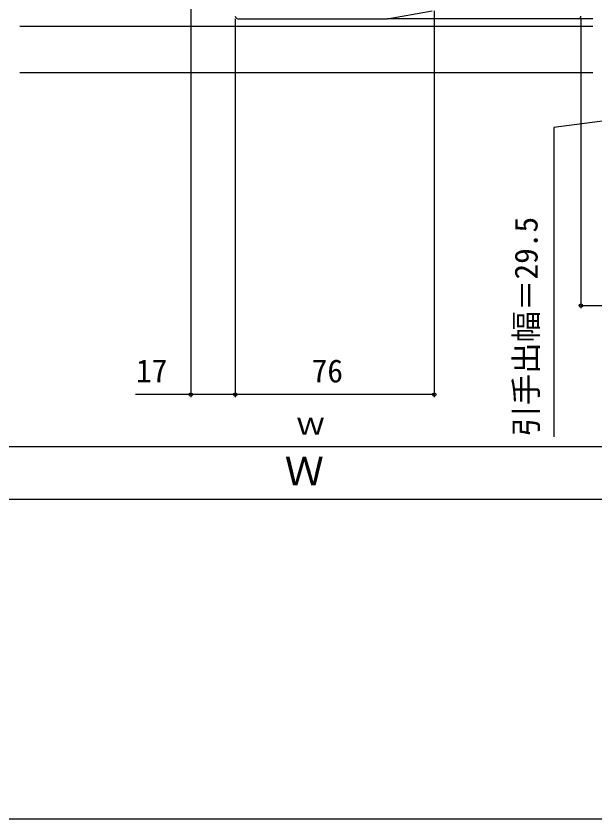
# Model space of a CAD drawing. Units: millimetres, scale not verified. Extents: x -526 to 524, y -783 to 779.
# Drawn here: x -112 to 109, y -782.8 to -476.3 of the extents above; entities that cross this region are included whole.
import ezdxf
from ezdxf.enums import TextEntityAlignment as Align

# ---------------------------------------------------------------- set-up
doc = ezdxf.new("R2010")
doc.units = ezdxf.units.MM
doc.header["$LTSCALE"] = 4
for name, color, linetype in [('0-2_YKK_11', 7, 'Continuous'), ('0-3_YKK_11E', 7, 'Continuous'), ('0-4_YKK_12', 2, 'Continuous'), ('0-7_YKK_D', 6, 'Continuous'), ('0-8_YKK_ZWAK', 7, 'Continuous')]:
    doc.layers.add(name, color=color, linetype=linetype)
doc.styles.add('ＭＳ ゴシック', font='')
doc.styles.get('ＭＳ ゴシック').set_extended_font_data('MS Gothic')

msp = doc.modelspace()

# ---------------------------------------------------------------- linework, layer by layer
at = {"layer": '0-2_YKK_11'}
msp.add_lwpolyline([(-27.322, -477.3), (29.678, -477.3), (46.852, -474.272)], dxfattribs=at)
msp.add_arc((-27.322, -476.3), 1, 180.00001, 269.99999, dxfattribs=at)
at = {"layer": '0-3_YKK_11E'}
msp.add_line((102.657, -477.296), (73.657, -477.296), dxfattribs=at)
msp.add_arc((102.657, -476.296), 1, 270, 0, dxfattribs=at)
at = {"layer": '0-4_YKK_12'}
for p, q in [((108.179, -477.3), (29.652, -477.3)), ((108.179, -480.3), (-110.544, -480.3)), ((-110.544, -497.8), (108.179, -497.8))]:
    msp.add_line(p, q, dxfattribs=at)
at = {"layer": '0-7_YKK_D'}
for p, q in [((-45.321, -423.287), (-45.321, -621.801)), ((47.678, -474.287), (47.678, -621.801)), ((-28.322, -477.3), (-28.322, -621.801)), ((-28.322, -477.3), (-28.322, -621.801)), ((103.657, -477.296), (103.657, -587.8)), ((103.657, -586.8), (221.161, -586.8)), ((47.678, -620.801), (-28.322, -620.801)), ((210.661, -640.801), (-208.305, -640.801)), ((240.657, -660.801), (-238.3, -660.801))]:
    msp.add_line(p, q, dxfattribs=at)
for points in [[(141.157, -512.55), (93.327, -518.783), (93.327, -636.987)], [(-28.322, -620.801), (-45.321, -620.801), (-66.394, -620.801)]]:
    msp.add_lwpolyline(points, dxfattribs=at)
for centre in [(103.657, -586.8), (-45.321, -620.801), (-28.322, -620.801), (-28.322, -620.801), (47.678, -620.801)]:
    msp.add_circle(centre, 0.637, dxfattribs=at)
at = {"layer": '0-8_YKK_ZWAK'}
msp.add_lwpolyline([(-525.8, -782.8), (524.2, -782.8), (524.2, 747.2)], dxfattribs=at)

# ---------------------------------------------------------------- texts
at = {"layer": '0-7_YKK_D', "style": 'ＭＳ ゴシック'}
msp.add_text('引手出幅＝29.5', height=8.798, rotation=90, dxfattribs=at).set_placement((89.759, -636.897), align=Align.BOTTOM_LEFT)
for s, height, p in [('17', 8.798, (-66.235, -618.801)), ('76', 8.798, (0.849, -618.801)), ('ｗ', 8.798, (-5.572, -638.801)), ('Ｗ', 11, (-9.475, -658.801))]:
    msp.add_text(s, height=height, dxfattribs=at).set_placement(p, align=Align.BOTTOM_LEFT)

doc.saveas('drawing.dxf')
